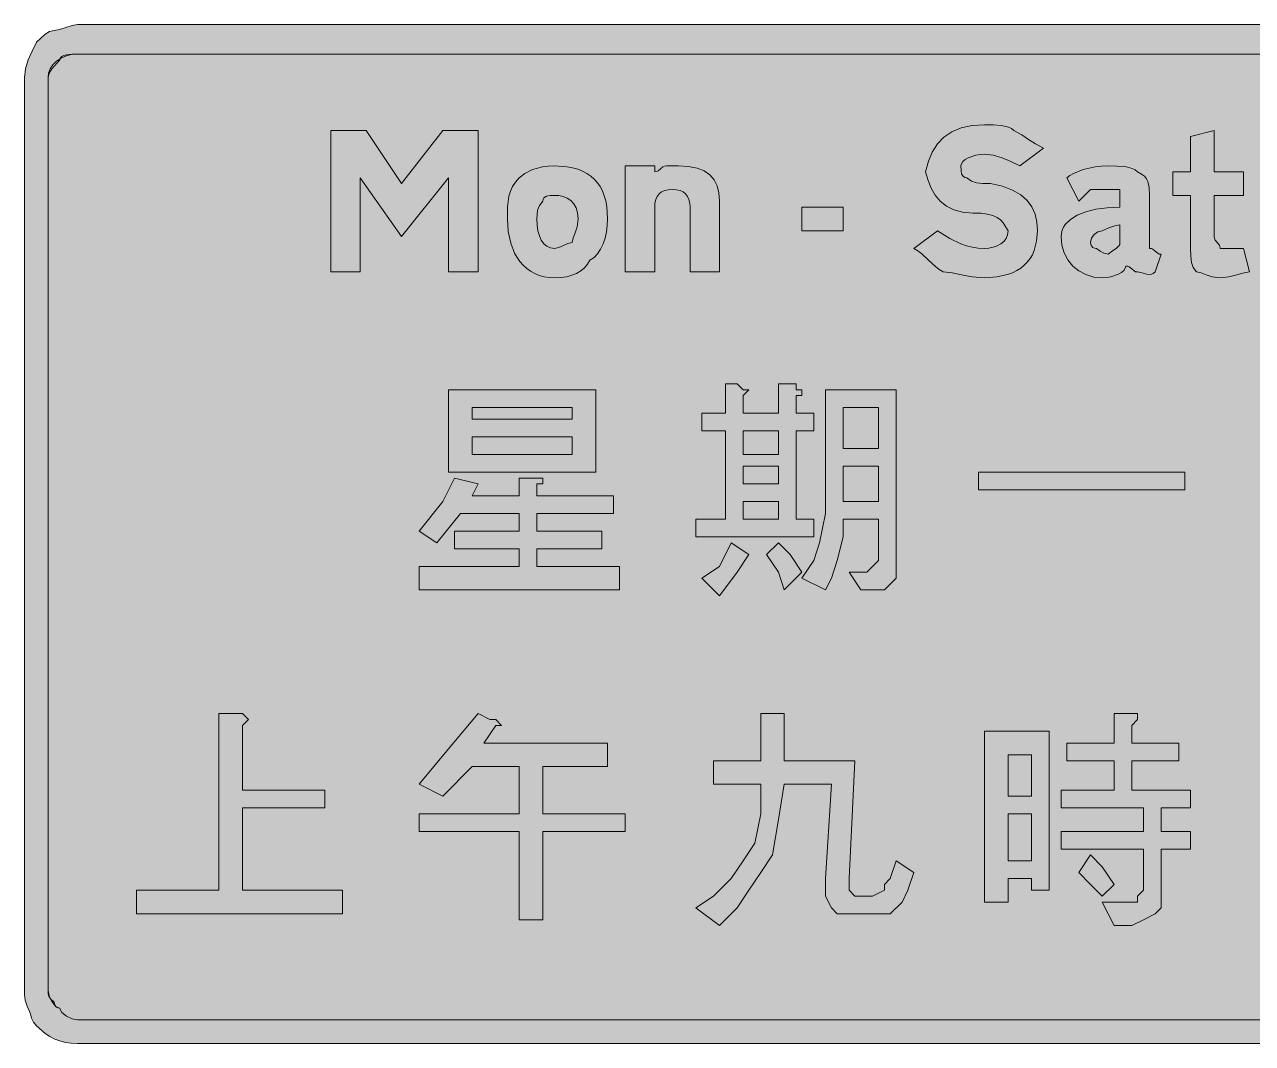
# Model space of a CAD drawing. Header units: metres. Extents: x 12 to 556, y 32 to 240.
# Drawn here: x 12.2 to 262.4, y 32.2 to 239.8 of the extents above; entities that cross this region are included whole.
import ezdxf

# ---------------------------------------------------------------- set-up
doc = ezdxf.new("R2010")
doc.units = ezdxf.units.M
doc.layers.add('FILL_BLACK_000000', color=7, linetype='Continuous', true_color=0x000000)
doc.layers.add('FILL_WHITE_FFFFFF', color=7, linetype='Continuous', true_color=0xffffff)

msp = doc.modelspace()

# ---------------------------------------------------------------- hatches: boundary and pattern name
at = {"layer": 'FILL_BLACK_000000', "true_color": 0x000000}
h = msp.add_hatch(color=7, dxfattribs=at)
h.dxf.hatch_style = 1
h.paths.add_polyline_path([(545.85, 239.57), (546.75, 239.16), (547.65, 238.75), (548.55, 238.56), (549.39, 238.51), (550.13, 238.35), (550.74, 238.12), (551.25, 237.81), (551.64, 237.45), (551.92, 237.04), (552.09, 236.61), (552.15, 236.16), (553.8, 234.36), (554.34, 233.46), (554.55, 232.56), (555.24, 231.66), (555.6, 230.76), (555.73, 229.86), (555.75, 228.96), (555.75, 42.96), (555.69, 42.01), (555.53, 40.99), (555.24, 39.94), (554.85, 38.91), (554.34, 37.93), (553.72, 37.05), (552.99, 36.32), (552.15, 35.76), (552.09, 35.31), (551.92, 34.88), (551.64, 34.47), (551.25, 34.11), (550.74, 33.8), (550.13, 33.57), (549.39, 33.41), (548.55, 33.36), (547.65, 32.67), (546.75, 32.31), (545.85, 32.18), (544.95, 32.16), (22.95, 32.16), (21.65, 32.22), (20.46, 32.38), (19.34, 32.67), (18.3, 33.06), (17.31, 33.57), (16.37, 34.18), (14.55, 35.76), (13.95, 36.51), (13.54, 37.28), (13.35, 38.16), (12.66, 39.75), (12.3, 41.01), (12.17, 42.04), (12.15, 42.96), (12.15, 228.96), (12.36, 230.76), (12.9, 232.56), (13.67, 234.36), (14.55, 236.16), (16.35, 237.81), (17.25, 238.35), (18.15, 238.56), (19.24, 238.75), (20.55, 239.16), (21.86, 239.57), (22.95, 239.76), (544.95, 239.76), (545.85, 239.57)])
h.paths.add_polyline_path([(20.49, 233.35), (19.47, 232.87), (18.6, 232.26), (17.9, 231.53), (17.38, 230.72), (17.06, 229.86), (16.95, 228.96), (16.95, 42.96), (16.97, 42.25), (17.1, 41.76), (17.46, 41.27), (18.15, 40.56), (18.3, 39.96), (18.66, 39.55), (18.95, 39.41), (19.35, 39.36), (19.46, 38.91), (19.74, 38.48), (20.7, 37.71), (21.88, 37.17), (22.95, 36.96), (544.95, 36.96), (545.85, 37.17), (546.75, 37.71), (548.55, 39.36), (549, 39.47), (549.43, 39.75), (550.2, 40.71), (550.74, 41.89), (550.95, 42.96), (550.95, 228.96), (550.74, 229.86), (550.2, 230.76), (548.55, 232.56), (547.65, 233.25), (546.75, 233.61), (545.85, 233.74), (544.95, 233.76), (22.95, 233.76), (21.66, 233.65), (20.49, 233.35)], flags=16)
h = msp.add_hatch(color=7, dxfattribs=at)
h.dxf.hatch_style = 1
h.paths.add_polyline_path([(80.55, 208.56), (80.55, 189.36), (74.55, 189.36), (74.55, 218.16), (81.75, 218.16), (88.95, 207.36), (97.35, 218.16), (104.55, 218.16), (104.55, 189.36), (98.55, 189.36), (98.55, 208.56), (88.95, 196.56), (80.55, 208.56)])
h = msp.add_hatch(color=7, dxfattribs=at)
h.dxf.hatch_style = 1
h.paths.add_polyline_path([(202.97, 210.08), (203.1, 209.31), (203.46, 208.77), (203.75, 208.61), (204.15, 208.56), (205.07, 207.87), (206.1, 207.51), (207.36, 207.38), (208.95, 207.36), (211.43, 206.8), (213.49, 206.03), (215.15, 205.06), (216.45, 203.91), (217.41, 202.59), (218.06, 201.12), (218.43, 199.5), (218.55, 197.76), (218.38, 195.62), (217.87, 193.73), (217.5, 192.87), (217.03, 192.09), (216.48, 191.36), (215.85, 190.71), (215.13, 190.13), (214.33, 189.62), (213.45, 189.18), (212.47, 188.82), (210.28, 188.33), (207.75, 188.16), (205.26, 188.35), (203.1, 188.76), (201.17, 189.17), (199.35, 189.36), (198.5, 189.86), (197.74, 190.45), (196.35, 191.76), (194.96, 193.07), (194.2, 193.66), (193.35, 194.16), (198.15, 197.76), (200.66, 196.18), (202.95, 195.06), (204.08, 194.67), (205.24, 194.38), (206.45, 194.22), (207.75, 194.16), (208.65, 194.22), (209.51, 194.38), (210.32, 194.67), (211.05, 195.06), (211.66, 195.57), (212.14, 196.18), (212.44, 196.92), (212.55, 197.76), (211.59, 199.34), (211.01, 199.95), (210.3, 200.46), (209.42, 200.85), (208.33, 201.14), (206.99, 201.3), (205.35, 201.36), (203.26, 201.52), (201.49, 202), (199.99, 202.75), (198.75, 203.76), (197.73, 204.99), (196.91, 206.42), (196.26, 208.02), (195.75, 209.76), (196.31, 211.9), (197.12, 213.79), (198.18, 215.43), (199.5, 216.81), (200.27, 217.39), (201.11, 217.9), (203.01, 218.7), (205.22, 219.19), (207.75, 219.36), (209.53, 219.34), (211.2, 219.21), (212.64, 218.85), (213.25, 218.56), (213.75, 218.16), (215.36, 217.26), (216.75, 216.36), (218.14, 215.46), (219.75, 214.56), (214.95, 210.96), (213.15, 211.84), (211.35, 212.61), (209.55, 213.15), (207.75, 213.36), (206.85, 213.31), (205.99, 213.15), (204.45, 212.61), (203.84, 212.25), (203.36, 211.84), (203.06, 211.41), (202.95, 210.96), (202.97, 210.08)])
h = msp.add_hatch(color=7, dxfattribs=at)
h.dxf.hatch_style = 1
h.paths.add_polyline_path([(260.55, 209.76), (260.55, 204.96), (254.55, 204.96), (254.55, 196.56), (254.6, 196.16), (254.74, 195.85), (255.15, 195.36), (255.56, 194.87), (255.7, 194.56), (255.75, 194.16), (256.95, 194.16), (258.15, 194.16), (260.55, 194.16), (261.75, 189.36), (260.64, 189.17), (259.2, 188.76), (257.53, 188.35), (255.75, 188.16), (254.16, 188.35), (252.9, 188.76), (251.87, 189.17), (250.95, 189.36), (250.26, 190.28), (249.9, 191.31), (249.77, 192.57), (249.75, 194.16), (249.75, 204.96), (246.15, 204.96), (246.15, 209.76), (249.75, 209.76), (249.75, 216.96), (254.55, 218.16), (254.55, 209.76), (260.55, 209.76)])
h = msp.add_hatch(color=7, dxfattribs=at)
h.dxf.hatch_style = 1
h.paths.add_polyline_path([(130.72, 197.5), (130.44, 196.24), (130.05, 195.06), (129.54, 194), (128.92, 193.07), (128.19, 192.32), (127.35, 191.76), (126.84, 190.92), (126.22, 190.18), (125.49, 189.57), (124.65, 189.06), (123.69, 188.67), (122.62, 188.38), (121.44, 188.22), (120.15, 188.16), (119.05, 188.22), (118.01, 188.38), (117.04, 188.65), (116.12, 189.02), (115.26, 189.49), (114.48, 190.06), (113.75, 190.72), (113.1, 191.46), (112.52, 192.29), (112.01, 193.2), (111.21, 195.25), (110.72, 197.58), (110.55, 200.16), (110.59, 202.65), (110.85, 204.81), (111.14, 205.8), (111.56, 206.74), (112.16, 207.66), (112.95, 208.56), (114.07, 209.44), (115.65, 210.21), (117.67, 210.75), (118.86, 210.91), (120.15, 210.96), (122.68, 210.79), (123.82, 210.58), (124.87, 210.29), (125.85, 209.91), (126.73, 209.44), (127.53, 208.89), (128.25, 208.26), (128.88, 207.54), (129.43, 206.74), (129.9, 205.86), (130.27, 204.89), (130.57, 203.83), (130.78, 202.69), (130.95, 200.16), (130.89, 198.81), (130.72, 197.5)])
h.paths.add_polyline_path([(124.54, 202.43), (124.06, 203.26), (123.45, 203.91), (122.72, 204.39), (121.91, 204.72), (121.05, 204.9), (120.15, 204.96), (119.27, 204.94), (118.5, 204.81), (117.96, 204.45), (117.8, 204.16), (117.75, 203.76), (117.06, 202.86), (116.7, 201.96), (116.57, 201.06), (116.55, 200.16), (116.61, 198.87), (116.77, 197.7), (117.06, 196.68), (117.45, 195.81), (117.96, 195.11), (118.57, 194.59), (119.31, 194.27), (120.15, 194.16), (121.05, 194.35), (121.95, 194.76), (122.85, 195.17), (123.75, 195.36), (123.94, 196.28), (124.35, 197.31), (124.76, 198.57), (124.95, 200.16), (124.84, 201.4), (124.54, 202.43)], flags=16)
h = msp.add_hatch(color=7, dxfattribs=at)
h.dxf.hatch_style = 1
h.paths.add_polyline_path([(147.75, 189.36), (147.75, 201.36), (147.75, 202.56), (147.69, 203.4), (147.52, 204.13), (147.24, 204.75), (146.85, 205.26), (146.34, 205.65), (145.72, 205.93), (144.99, 206.1), (144.15, 206.16), (143.31, 206.1), (142.57, 205.93), (141.96, 205.65), (141.45, 205.26), (141.06, 204.75), (140.78, 204.13), (140.61, 203.4), (140.55, 202.56), (140.55, 189.36), (134.55, 189.36), (134.55, 210.96), (140.55, 210.96), (140.55, 209.76), (140.95, 209.81), (141.26, 209.95), (141.75, 210.36), (142.24, 210.77), (142.55, 210.91), (142.95, 210.96), (145.35, 210.96), (147.43, 210.85), (149.19, 210.51), (150.64, 209.95), (151.8, 209.16), (152.67, 208.15), (153.28, 206.91), (153.64, 205.45), (153.75, 203.76), (153.75, 189.36), (147.75, 189.36)])
h = msp.add_hatch(color=7, dxfattribs=at)
h.dxf.hatch_style = 1
h.paths.add_polyline_path([(242.1, 189.02), (241.65, 188.85), (240.75, 188.91), (239.85, 189.19), (238.95, 189.36), (238.55, 189.41), (238.24, 189.55), (237.75, 189.96), (237.26, 190.37), (236.95, 190.51), (236.55, 190.56), (236.44, 190.11), (236.14, 189.68), (235.66, 189.27), (235.05, 188.91), (233.51, 188.37), (232.65, 188.21), (231.75, 188.16), (230.01, 188.32), (228.41, 188.8), (226.98, 189.55), (225.75, 190.56), (224.74, 191.79), (223.99, 193.22), (223.51, 194.82), (223.35, 196.56), (223.41, 197.22), (223.57, 197.85), (223.84, 198.45), (224.21, 199.02), (225.25, 200.04), (226.65, 200.91), (228.39, 201.61), (230.44, 202.13), (232.77, 202.45), (235.35, 202.56), (235.35, 203.76), (235.35, 206.16), (232.95, 206.16), (229.35, 206.16), (226.95, 203.76), (224.55, 208.56), (225.11, 209.01), (225.86, 209.44), (227.85, 210.21), (230.29, 210.75), (231.6, 210.91), (232.95, 210.96), (234.73, 210.94), (236.4, 210.81), (237.84, 210.45), (238.45, 210.16), (238.95, 209.76), (239.74, 209.31), (240.34, 208.84), (240.76, 208.35), (241.05, 207.81), (241.31, 206.55), (241.35, 204.96), (241.35, 194.16), (241.75, 194.11), (242.06, 193.97), (242.55, 193.56), (243.04, 193.15), (243.35, 193.01), (243.75, 192.96), (242.55, 189.36), (242.1, 189.02)])
h.paths.add_polyline_path([(229.86, 194.35), (230.15, 194.21), (230.55, 194.16), (231.3, 193.56), (232.07, 193.15), (232.95, 192.96), (233.83, 193.67), (234.6, 194.16), (235.14, 194.65), (235.3, 194.96), (235.35, 195.36), (235.35, 198.96), (234.28, 198.77), (233.1, 198.36), (231.75, 197.76), (230.87, 197.55), (230.1, 197.01), (229.56, 196.24), (229.35, 195.36), (229.5, 194.76), (229.86, 194.35)], flags=16)
h = msp.add_hatch(color=7, dxfattribs=at)
h.dxf.hatch_style = 1
h.paths.add_polyline_path([(178.95, 197.76), (170.55, 197.76), (170.55, 202.56), (178.95, 202.56), (178.95, 197.76)])
h = msp.add_hatch(color=7, dxfattribs=at)
h.dxf.hatch_style = 1
h.paths.add_polyline_path([(98.55, 165.36), (128.55, 165.36), (128.55, 148.56), (98.55, 148.56), (98.55, 165.36)])
h.paths.add_polyline_path([(103.35, 161.76), (103.35, 159.36), (123.75, 159.36), (123.75, 161.76), (103.35, 161.76)], flags=16)
h.paths.add_polyline_path([(123.75, 155.76), (103.35, 155.76), (103.35, 152.16), (123.75, 152.16), (123.75, 155.76)], flags=16)
h = msp.add_hatch(color=7, dxfattribs=at)
h.dxf.hatch_style = 1
h.paths.add_polyline_path([(158.55, 165.36), (159.75, 165.36), (158.55, 164.16), (158.55, 160.56), (165.75, 160.56), (165.75, 166.56), (169.35, 166.56), (169.35, 165.36), (170.55, 165.36), (170.55, 164.16), (169.35, 164.16), (169.35, 160.56), (172.95, 160.56), (172.95, 156.96), (169.35, 156.96), (169.35, 138.96), (172.95, 138.96), (172.95, 135.36), (148.95, 135.36), (148.95, 138.96), (154.95, 138.96), (154.95, 156.96), (150.15, 156.96), (150.15, 160.56), (154.95, 160.56), (154.95, 166.56), (157.35, 166.56), (158.55, 165.36)])
h.paths.add_polyline_path([(158.55, 146.16), (165.75, 146.16), (165.75, 149.76), (158.55, 149.76), (158.55, 146.16)], flags=16)
h.paths.add_polyline_path([(158.55, 142.56), (158.55, 138.96), (165.75, 138.96), (165.75, 142.56), (158.55, 142.56)], flags=16)
h.paths.add_polyline_path([(165.75, 156.96), (158.55, 156.96), (158.55, 152.16), (165.75, 152.16), (165.75, 156.96)], flags=16)
h = msp.add_hatch(color=7, dxfattribs=at)
h.dxf.hatch_style = 1
h.paths.add_polyline_path([(189.75, 128.16), (189.75, 126.96), (188.55, 125.76), (187.35, 124.56), (182.55, 124.56), (180.15, 128.16), (183.75, 128.16), (184.95, 129.36), (186.15, 130.56), (186.15, 138.96), (178.95, 138.96), (178.95, 135.36), (177.75, 130.56), (176.55, 126.96), (175.35, 124.56), (170.55, 126.96), (172.95, 130.56), (174.15, 134.16), (175.35, 140.16), (175.35, 147.36), (175.35, 165.36), (189.75, 165.36), (189.75, 130.56), (189.75, 128.16)])
h.paths.add_polyline_path([(178.95, 149.76), (178.95, 142.56), (186.15, 142.56), (186.15, 149.76), (178.95, 149.76)], flags=16)
h.paths.add_polyline_path([(186.15, 161.76), (178.95, 161.76), (178.95, 153.36), (186.15, 153.36), (186.15, 161.76)], flags=16)
h = msp.add_hatch(color=7, dxfattribs=at)
h.dxf.hatch_style = 1
h.paths.add_polyline_path([(248.55, 148.56), (248.55, 144.96), (206.55, 144.96), (206.55, 148.56), (248.55, 148.56)])
h = msp.add_hatch(color=7, dxfattribs=at)
h.dxf.hatch_style = 1
h.paths.add_polyline_path([(103.35, 143.76), (112.95, 143.76), (112.95, 147.36), (116.55, 147.36), (117.75, 147.36), (117.75, 146.16), (116.55, 146.16), (116.55, 143.76), (132.15, 143.76), (132.15, 140.16), (116.55, 140.16), (116.55, 136.56), (129.75, 136.56), (129.75, 132.96), (116.55, 132.96), (116.55, 129.36), (133.35, 129.36), (133.35, 124.56), (92.55, 124.56), (92.55, 129.36), (112.95, 129.36), (112.95, 132.96), (99.75, 132.96), (99.75, 136.56), (112.95, 136.56), (112.95, 140.16), (100.95, 140.16), (96.15, 134.16), (92.55, 136.56), (97.35, 142.56), (99.75, 147.36), (104.55, 146.16), (103.35, 143.76)])
h = msp.add_hatch(color=7, dxfattribs=at)
h.dxf.hatch_style = 1
h.paths.add_polyline_path([(153.75, 129.36), (156.15, 134.16), (159.75, 131.76), (157.35, 128.16), (153.75, 123.36), (150.15, 126.96), (153.75, 129.36)])
h = msp.add_hatch(color=7, dxfattribs=at)
h.dxf.hatch_style = 1
h.paths.add_polyline_path([(168.15, 131.76), (170.55, 128.16), (166.95, 124.56), (165.75, 128.16), (163.35, 131.76), (165.75, 134.16), (168.15, 131.76)])
h = msp.add_hatch(color=7, dxfattribs=at)
h.dxf.hatch_style = 1
h.paths.add_polyline_path([(56.55, 99.36), (57.75, 98.16), (56.55, 96.96), (56.55, 83.76), (73.35, 83.76), (73.35, 80.16), (56.55, 80.16), (56.55, 63.36), (76.95, 63.36), (76.95, 58.56), (34.95, 58.56), (34.95, 63.36), (51.75, 63.36), (51.75, 99.36), (55.35, 99.36), (56.55, 99.36)])
h = msp.add_hatch(color=7, dxfattribs=at)
h.dxf.hatch_style = 1
h.paths.add_polyline_path([(98.55, 92.16), (104.55, 99.36), (106.95, 98.16), (108.15, 98.16), (109.35, 96.96), (108.15, 96.96), (105.75, 93.36), (130.95, 93.36), (130.95, 88.56), (117.75, 88.56), (117.75, 78.96), (134.55, 78.96), (134.55, 75.36), (117.75, 75.36), (117.75, 57.36), (112.95, 57.36), (112.95, 75.36), (92.55, 75.36), (92.55, 78.96), (112.95, 78.96), (112.95, 88.56), (103.35, 88.56), (97.35, 82.56), (92.55, 84.96), (98.55, 92.16)])
h = msp.add_hatch(color=7, dxfattribs=at)
h.dxf.hatch_style = 1
h.paths.add_polyline_path([(162.15, 89.76), (162.15, 99.36), (165.75, 99.36), (166.95, 99.36), (166.95, 98.16), (166.95, 96.96), (166.95, 89.76), (181.35, 89.76), (180.15, 65.76), (180.15, 63.36), (181.35, 62.16), (184.95, 62.16), (187.35, 63.36), (187.35, 64.56), (188.55, 65.76), (189.75, 69.36), (193.35, 66.96), (192.15, 63.36), (190.95, 60.96), (188.55, 58.56), (186.15, 58.56), (181.35, 58.56), (177.75, 58.56), (176.55, 59.76), (175.35, 62.16), (175.35, 65.76), (176.55, 84.96), (166.95, 84.96), (165.75, 77.76), (164.55, 70.56), (162.15, 66.96), (159.75, 63.36), (157.35, 59.76), (153.75, 56.16), (148.95, 59.76), (152.55, 62.16), (156.15, 65.76), (158.55, 69.36), (160.95, 72.96), (162.15, 78.96), (162.15, 84.96), (152.55, 84.96), (152.55, 89.76), (162.15, 89.76)])
h = msp.add_hatch(color=7, dxfattribs=at)
h.dxf.hatch_style = 1
h.paths.add_polyline_path([(234.15, 89.76), (224.55, 89.76), (224.55, 93.36), (234.15, 93.36), (234.15, 99.36), (237.75, 99.36), (238.95, 99.36), (238.95, 98.16), (237.75, 96.96), (237.75, 93.36), (247.35, 93.36), (247.35, 89.76), (237.75, 89.76), (237.75, 83.76), (249.75, 83.76), (249.75, 80.16), (243.75, 80.16), (243.75, 75.36), (249.75, 75.36), (249.75, 71.76), (243.75, 71.76), (243.75, 62.16), (243.75, 59.76), (242.55, 58.56), (240.15, 57.36), (237.75, 56.16), (234.15, 56.16), (231.75, 60.96), (236.55, 60.96), (237.75, 60.96), (238.95, 60.96), (238.95, 62.16), (240.15, 63.36), (240.15, 71.76), (223.35, 71.76), (223.35, 75.36), (240.15, 75.36), (240.15, 80.16), (223.35, 80.16), (223.35, 83.76), (234.15, 83.76), (234.15, 89.76)])
h = msp.add_hatch(color=7, dxfattribs=at)
h.dxf.hatch_style = 1
h.paths.add_polyline_path([(217.35, 63.36), (217.35, 65.76), (212.55, 65.76), (212.55, 60.96), (207.75, 60.96), (207.75, 63.36), (207.75, 95.76), (220.95, 95.76), (220.95, 63.36), (217.35, 63.36)])
h.paths.add_polyline_path([(212.55, 90.96), (212.55, 82.56), (217.35, 82.56), (217.35, 90.96), (212.55, 90.96)], flags=16)
h.paths.add_polyline_path([(217.35, 78.96), (212.55, 78.96), (212.55, 69.36), (217.35, 69.36), (217.35, 78.96)], flags=16)
h = msp.add_hatch(color=7, dxfattribs=at)
h.dxf.hatch_style = 1
h.paths.add_polyline_path([(231.75, 68.16), (234.15, 64.56), (231.75, 62.16), (229.35, 64.56), (226.95, 66.96), (229.35, 70.56), (231.75, 68.16)])
at = {"layer": 'FILL_WHITE_FFFFFF', "true_color": 0xffffff}
h = msp.add_hatch(color=7, dxfattribs=at)
h.dxf.hatch_style = 1
h.paths.add_polyline_path([(544.95, 233.76), (545.85, 233.74), (546.75, 233.61), (547.65, 233.25), (548.55, 232.56), (550.2, 230.76), (550.74, 229.86), (550.95, 228.96), (550.95, 42.96), (550.74, 41.89), (550.2, 40.71), (549.43, 39.75), (549, 39.47), (548.55, 39.36), (546.75, 37.71), (545.85, 37.17), (544.95, 36.96), (22.95, 36.96), (21.88, 37.17), (20.7, 37.71), (19.74, 38.48), (19.46, 38.91), (19.35, 39.36), (18.9, 39.47), (18.47, 39.75), (17.7, 40.71), (17.16, 41.89), (16.95, 42.96), (16.95, 228.96), (17.16, 229.86), (17.7, 230.76), (19.35, 232.56), (19.46, 232.96), (19.74, 233.25), (20.17, 233.47), (20.7, 233.61), (21.88, 233.74), (22.95, 233.76), (544.95, 233.76)])

# ---------------------------------------------------------------- linework, layer by layer
at = {"layer": 'FILL_BLACK_000000', "lineweight": 0, "true_color": 0x000000}
for points in [[(544.95, 32.16), (22.95, 32.16), (21.65, 32.22), (20.46, 32.38), (19.34, 32.67), (18.3, 33.06), (17.31, 33.57), (16.37, 34.18), (14.55, 35.76), (13.95, 36.51), (13.54, 37.28), (13.35, 38.16), (12.66, 39.75), (12.3, 41.01), (12.17, 42.04), (12.15, 42.96), (12.15, 228.96), (12.36, 230.76), (12.9, 232.56), (13.67, 234.36), (14.55, 236.16), (16.35, 237.81), (17.25, 238.35), (18.15, 238.56), (19.24, 238.75), (20.55, 239.16), (21.86, 239.57), (22.95, 239.76), (544.95, 239.76)], [(544.95, 233.76), (22.95, 233.76), (21.66, 233.65), (20.49, 233.35), (19.47, 232.87), (18.6, 232.26), (17.9, 231.53), (17.38, 230.72), (17.06, 229.86), (16.95, 228.96), (16.95, 42.96), (16.97, 42.25), (17.1, 41.76), (17.46, 41.27), (18.15, 40.56), (18.3, 39.96), (18.66, 39.55), (18.95, 39.41), (19.35, 39.36), (19.46, 38.91), (19.74, 38.48), (20.7, 37.71), (21.88, 37.17), (22.95, 36.96), (544.95, 36.96)]]:
    msp.add_lwpolyline(points, dxfattribs=at)
for points in [[(80.55, 208.56), (80.55, 189.36), (74.55, 189.36), (74.55, 218.16), (81.75, 218.16), (88.95, 207.36), (97.35, 218.16), (104.55, 218.16), (104.55, 189.36), (98.55, 189.36), (98.55, 208.56), (88.95, 196.56)], [(202.97, 210.08), (203.1, 209.31), (203.46, 208.77), (203.75, 208.61), (204.15, 208.56), (205.07, 207.87), (206.1, 207.51), (207.36, 207.38), (208.95, 207.36), (211.43, 206.8), (213.49, 206.03), (215.15, 205.06), (216.45, 203.91), (217.41, 202.59), (218.06, 201.12), (218.43, 199.5), (218.55, 197.76), (218.38, 195.62), (217.87, 193.73), (217.5, 192.87), (217.03, 192.09), (216.48, 191.36), (215.85, 190.71), (215.13, 190.13), (214.33, 189.62), (213.45, 189.18), (212.47, 188.82), (210.28, 188.33), (207.75, 188.16), (205.26, 188.35), (203.1, 188.76), (201.17, 189.17), (199.35, 189.36), (198.5, 189.86), (197.74, 190.45), (196.35, 191.76), (194.96, 193.07), (194.2, 193.66), (193.35, 194.16), (198.15, 197.76), (200.66, 196.18), (202.95, 195.06), (204.08, 194.67), (205.24, 194.38), (206.45, 194.22), (207.75, 194.16), (208.65, 194.22), (209.51, 194.38), (210.32, 194.67), (211.05, 195.06), (211.66, 195.57), (212.14, 196.18), (212.44, 196.92), (212.55, 197.76), (211.59, 199.34), (211.01, 199.95), (210.3, 200.46), (209.42, 200.85), (208.33, 201.14), (206.99, 201.3), (205.35, 201.36), (203.26, 201.52), (201.49, 202), (199.99, 202.75), (198.75, 203.76), (197.73, 204.99), (196.91, 206.42), (196.26, 208.02), (195.75, 209.76), (196.31, 211.9), (197.12, 213.79), (198.18, 215.43), (199.5, 216.81), (200.27, 217.39), (201.11, 217.9), (203.01, 218.7), (205.22, 219.19), (207.75, 219.36), (209.53, 219.34), (211.2, 219.21), (212.64, 218.85), (213.25, 218.56), (213.75, 218.16), (215.36, 217.26), (216.75, 216.36), (218.14, 215.46), (219.75, 214.56), (214.95, 210.96), (213.15, 211.84), (211.35, 212.61), (209.55, 213.15), (207.75, 213.36), (206.85, 213.31), (205.99, 213.15), (204.45, 212.61), (203.84, 212.25), (203.36, 211.84), (203.06, 211.41), (202.95, 210.96)], [(260.55, 209.76), (260.55, 204.96), (254.55, 204.96), (254.55, 196.56), (254.6, 196.16), (254.74, 195.85), (255.15, 195.36), (255.56, 194.87), (255.7, 194.56), (255.75, 194.16), (256.95, 194.16), (258.15, 194.16), (260.55, 194.16), (261.75, 189.36), (260.64, 189.17), (259.2, 188.76), (257.53, 188.35), (255.75, 188.16), (254.16, 188.35), (252.9, 188.76), (251.87, 189.17), (250.95, 189.36), (250.26, 190.28), (249.9, 191.31), (249.77, 192.57), (249.75, 194.16), (249.75, 204.96), (246.15, 204.96), (246.15, 209.76), (249.75, 209.76), (249.75, 216.96), (254.55, 218.16), (254.55, 209.76)], [(130.72, 197.5), (130.44, 196.24), (130.05, 195.06), (129.54, 194), (128.92, 193.07), (128.19, 192.32), (127.35, 191.76), (126.84, 190.92), (126.22, 190.18), (125.49, 189.57), (124.65, 189.06), (123.69, 188.67), (122.62, 188.38), (121.44, 188.22), (120.15, 188.16), (119.05, 188.22), (118.01, 188.38), (117.04, 188.65), (116.12, 189.02), (115.26, 189.49), (114.48, 190.06), (113.75, 190.72), (113.1, 191.46), (112.52, 192.29), (112.01, 193.2), (111.21, 195.25), (110.72, 197.58), (110.55, 200.16), (110.59, 202.65), (110.85, 204.81), (111.14, 205.8), (111.56, 206.74), (112.16, 207.66), (112.95, 208.56), (114.07, 209.44), (115.65, 210.21), (117.67, 210.75), (118.86, 210.91), (120.15, 210.96), (122.68, 210.79), (123.82, 210.58), (124.87, 210.29), (125.85, 209.91), (126.73, 209.44), (127.53, 208.89), (128.25, 208.26), (128.88, 207.54), (129.43, 206.74), (129.9, 205.86), (130.27, 204.89), (130.57, 203.83), (130.78, 202.69), (130.95, 200.16), (130.89, 198.81)], [(147.75, 189.36), (147.75, 201.36), (147.75, 202.56), (147.69, 203.4), (147.52, 204.13), (147.24, 204.75), (146.85, 205.26), (146.34, 205.65), (145.72, 205.93), (144.99, 206.1), (144.15, 206.16), (143.31, 206.1), (142.57, 205.93), (141.96, 205.65), (141.45, 205.26), (141.06, 204.75), (140.78, 204.13), (140.61, 203.4), (140.55, 202.56), (140.55, 189.36), (134.55, 189.36), (134.55, 210.96), (140.55, 210.96), (140.55, 209.76), (140.95, 209.81), (141.26, 209.95), (141.75, 210.36), (142.24, 210.77), (142.55, 210.91), (142.95, 210.96), (145.35, 210.96), (147.43, 210.85), (149.19, 210.51), (150.64, 209.95), (151.8, 209.16), (152.67, 208.15), (153.28, 206.91), (153.64, 205.45), (153.75, 203.76), (153.75, 189.36)], [(242.1, 189.02), (241.65, 188.85), (240.75, 188.91), (239.85, 189.19), (238.95, 189.36), (238.55, 189.41), (238.24, 189.55), (237.75, 189.96), (237.26, 190.37), (236.95, 190.51), (236.55, 190.56), (236.44, 190.11), (236.14, 189.68), (235.66, 189.27), (235.05, 188.91), (233.51, 188.37), (232.65, 188.21), (231.75, 188.16), (230.01, 188.32), (228.41, 188.8), (226.98, 189.55), (225.75, 190.56), (224.74, 191.79), (223.99, 193.22), (223.51, 194.82), (223.35, 196.56), (223.41, 197.22), (223.57, 197.85), (223.84, 198.45), (224.21, 199.02), (225.25, 200.04), (226.65, 200.91), (228.39, 201.61), (230.44, 202.13), (232.77, 202.45), (235.35, 202.56), (235.35, 203.76), (235.35, 206.16), (232.95, 206.16), (229.35, 206.16), (226.95, 203.76), (224.55, 208.56), (225.11, 209.01), (225.86, 209.44), (227.85, 210.21), (230.29, 210.75), (231.6, 210.91), (232.95, 210.96), (234.73, 210.94), (236.4, 210.81), (237.84, 210.45), (238.45, 210.16), (238.95, 209.76), (239.74, 209.31), (240.34, 208.84), (240.76, 208.35), (241.05, 207.81), (241.31, 206.55), (241.35, 204.96), (241.35, 194.16), (241.75, 194.11), (242.06, 193.97), (242.55, 193.56), (243.04, 193.15), (243.35, 193.01), (243.75, 192.96), (242.55, 189.36)], [(124.54, 202.43), (124.06, 203.26), (123.45, 203.91), (122.72, 204.39), (121.91, 204.72), (121.05, 204.9), (120.15, 204.96), (119.27, 204.94), (118.5, 204.81), (117.96, 204.45), (117.8, 204.16), (117.75, 203.76), (117.06, 202.86), (116.7, 201.96), (116.57, 201.06), (116.55, 200.16), (116.61, 198.87), (116.77, 197.7), (117.06, 196.68), (117.45, 195.81), (117.96, 195.11), (118.57, 194.59), (119.31, 194.27), (120.15, 194.16), (121.05, 194.35), (121.95, 194.76), (122.85, 195.17), (123.75, 195.36), (123.94, 196.28), (124.35, 197.31), (124.76, 198.57), (124.95, 200.16), (124.84, 201.4)], [(178.95, 197.76), (170.55, 197.76), (170.55, 202.56), (178.95, 202.56)], [(229.86, 194.35), (230.15, 194.21), (230.55, 194.16), (231.3, 193.56), (232.07, 193.15), (232.95, 192.96), (233.83, 193.67), (234.6, 194.16), (235.14, 194.65), (235.3, 194.96), (235.35, 195.36), (235.35, 198.96), (234.28, 198.77), (233.1, 198.36), (231.75, 197.76), (230.87, 197.55), (230.1, 197.01), (229.56, 196.24), (229.35, 195.36), (229.5, 194.76)], [(98.55, 165.36), (128.55, 165.36), (128.55, 148.56), (98.55, 148.56)], [(158.55, 165.36), (159.75, 165.36), (158.55, 164.16), (158.55, 160.56), (165.75, 160.56), (165.75, 166.56), (169.35, 166.56), (169.35, 165.36), (170.55, 165.36), (170.55, 164.16), (169.35, 164.16), (169.35, 160.56), (172.95, 160.56), (172.95, 156.96), (169.35, 156.96), (169.35, 138.96), (172.95, 138.96), (172.95, 135.36), (148.95, 135.36), (148.95, 138.96), (154.95, 138.96), (154.95, 156.96), (150.15, 156.96), (150.15, 160.56), (154.95, 160.56), (154.95, 166.56), (157.35, 166.56)], [(189.75, 128.16), (189.75, 126.96), (188.55, 125.76), (187.35, 124.56), (182.55, 124.56), (180.15, 128.16), (183.75, 128.16), (184.95, 129.36), (186.15, 130.56), (186.15, 138.96), (178.95, 138.96), (178.95, 135.36), (177.75, 130.56), (176.55, 126.96), (175.35, 124.56), (170.55, 126.96), (172.95, 130.56), (174.15, 134.16), (175.35, 140.16), (175.35, 147.36), (175.35, 165.36), (189.75, 165.36), (189.75, 130.56)], [(103.35, 161.76), (103.35, 159.36), (123.75, 159.36), (123.75, 161.76)], [(186.15, 161.76), (178.95, 161.76), (178.95, 153.36), (186.15, 153.36)], [(123.75, 155.76), (103.35, 155.76), (103.35, 152.16), (123.75, 152.16)], [(165.75, 156.96), (158.55, 156.96), (158.55, 152.16), (165.75, 152.16)], [(158.55, 146.16), (165.75, 146.16), (165.75, 149.76), (158.55, 149.76)], [(178.95, 149.76), (178.95, 142.56), (186.15, 142.56), (186.15, 149.76)], [(248.55, 148.56), (248.55, 144.96), (206.55, 144.96), (206.55, 148.56)], [(103.35, 143.76), (112.95, 143.76), (112.95, 147.36), (116.55, 147.36), (117.75, 147.36), (117.75, 146.16), (116.55, 146.16), (116.55, 143.76), (132.15, 143.76), (132.15, 140.16), (116.55, 140.16), (116.55, 136.56), (129.75, 136.56), (129.75, 132.96), (116.55, 132.96), (116.55, 129.36), (133.35, 129.36), (133.35, 124.56), (92.55, 124.56), (92.55, 129.36), (112.95, 129.36), (112.95, 132.96), (99.75, 132.96), (99.75, 136.56), (112.95, 136.56), (112.95, 140.16), (100.95, 140.16), (96.15, 134.16), (92.55, 136.56), (97.35, 142.56), (99.75, 147.36), (104.55, 146.16)], [(158.55, 142.56), (158.55, 138.96), (165.75, 138.96), (165.75, 142.56)], [(153.75, 129.36), (156.15, 134.16), (159.75, 131.76), (157.35, 128.16), (153.75, 123.36), (150.15, 126.96)], [(168.15, 131.76), (170.55, 128.16), (166.95, 124.56), (165.75, 128.16), (163.35, 131.76), (165.75, 134.16)], [(56.55, 99.36), (57.75, 98.16), (56.55, 96.96), (56.55, 83.76), (73.35, 83.76), (73.35, 80.16), (56.55, 80.16), (56.55, 63.36), (76.95, 63.36), (76.95, 58.56), (34.95, 58.56), (34.95, 63.36), (51.75, 63.36), (51.75, 99.36), (55.35, 99.36)], [(98.55, 92.16), (104.55, 99.36), (106.95, 98.16), (108.15, 98.16), (109.35, 96.96), (108.15, 96.96), (105.75, 93.36), (130.95, 93.36), (130.95, 88.56), (117.75, 88.56), (117.75, 78.96), (134.55, 78.96), (134.55, 75.36), (117.75, 75.36), (117.75, 57.36), (112.95, 57.36), (112.95, 75.36), (92.55, 75.36), (92.55, 78.96), (112.95, 78.96), (112.95, 88.56), (103.35, 88.56), (97.35, 82.56), (92.55, 84.96)], [(162.15, 89.76), (162.15, 99.36), (165.75, 99.36), (166.95, 99.36), (166.95, 98.16), (166.95, 96.96), (166.95, 89.76), (181.35, 89.76), (180.15, 65.76), (180.15, 63.36), (181.35, 62.16), (184.95, 62.16), (187.35, 63.36), (187.35, 64.56), (188.55, 65.76), (189.75, 69.36), (193.35, 66.96), (192.15, 63.36), (190.95, 60.96), (188.55, 58.56), (186.15, 58.56), (181.35, 58.56), (177.75, 58.56), (176.55, 59.76), (175.35, 62.16), (175.35, 65.76), (176.55, 84.96), (166.95, 84.96), (165.75, 77.76), (164.55, 70.56), (162.15, 66.96), (159.75, 63.36), (157.35, 59.76), (153.75, 56.16), (148.95, 59.76), (152.55, 62.16), (156.15, 65.76), (158.55, 69.36), (160.95, 72.96), (162.15, 78.96), (162.15, 84.96), (152.55, 84.96), (152.55, 89.76)], [(234.15, 89.76), (224.55, 89.76), (224.55, 93.36), (234.15, 93.36), (234.15, 99.36), (237.75, 99.36), (238.95, 99.36), (238.95, 98.16), (237.75, 96.96), (237.75, 93.36), (247.35, 93.36), (247.35, 89.76), (237.75, 89.76), (237.75, 83.76), (249.75, 83.76), (249.75, 80.16), (243.75, 80.16), (243.75, 75.36), (249.75, 75.36), (249.75, 71.76), (243.75, 71.76), (243.75, 62.16), (243.75, 59.76), (242.55, 58.56), (240.15, 57.36), (237.75, 56.16), (234.15, 56.16), (231.75, 60.96), (236.55, 60.96), (237.75, 60.96), (238.95, 60.96), (238.95, 62.16), (240.15, 63.36), (240.15, 71.76), (223.35, 71.76), (223.35, 75.36), (240.15, 75.36), (240.15, 80.16), (223.35, 80.16), (223.35, 83.76), (234.15, 83.76)], [(217.35, 63.36), (217.35, 65.76), (212.55, 65.76), (212.55, 60.96), (207.75, 60.96), (207.75, 63.36), (207.75, 95.76), (220.95, 95.76), (220.95, 63.36)], [(212.55, 90.96), (212.55, 82.56), (217.35, 82.56), (217.35, 90.96)], [(217.35, 78.96), (212.55, 78.96), (212.55, 69.36), (217.35, 69.36)], [(231.75, 68.16), (234.15, 64.56), (231.75, 62.16), (229.35, 64.56), (226.95, 66.96), (229.35, 70.56)]]:
    msp.add_lwpolyline(points, close=True, dxfattribs=at)
at = {"layer": 'FILL_WHITE_FFFFFF', "lineweight": 0, "true_color": 0xffffff}
msp.add_lwpolyline([(544.95, 36.96), (22.95, 36.96), (21.88, 37.17), (20.7, 37.71), (19.74, 38.48), (19.46, 38.91), (19.35, 39.36), (18.9, 39.47), (18.47, 39.75), (17.7, 40.71), (17.16, 41.89), (16.95, 42.96), (16.95, 228.96), (17.16, 229.86), (17.7, 230.76), (19.35, 232.56), (19.46, 232.96), (19.74, 233.25), (20.17, 233.47), (20.7, 233.61), (21.88, 233.74), (22.95, 233.76), (544.95, 233.76)], dxfattribs=at)

doc.saveas('drawing.dxf')
